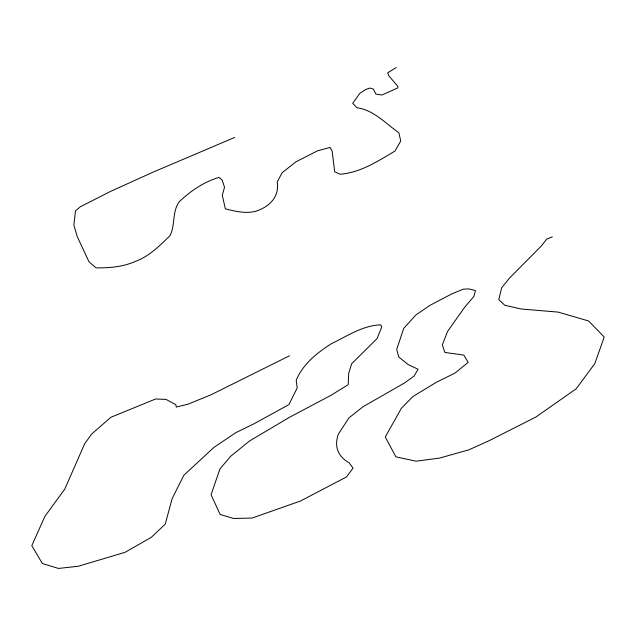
<?xml version="1.0" encoding="UTF-8"?>
<svg xmlns="http://www.w3.org/2000/svg" width="636" height="636" viewBox="0 0 636 636"><rect width="100%" height="100%" fill="white"/><g stroke="black" fill="none" stroke-linecap="round" stroke-linejoin="round"><path stroke-width="0.95" d="M396.236 67.559L387.626 72.83L388.866 75.827L398.001 86.576L397.778 87.911L381.998 95.018L375.94 94.096L373.324 89.064L369.929 88.054L365.803 89.453L359.745 93.436L352.686 103.334L357.114 107.754C373.92 110.171 385.647 123.487 398.883 132.805L400.744 140.977L395.02 150.994C378.038 161.194 360.525 172.571 340.236 174.24L334.727 171.871L332.072 150.843L330.068 147.433L317.539 150.835L296.058 161.743L282.09 172.777L277.232 181.991C279.625 197.128 269.012 207.121 255.481 211.351C245.401 213.791 235.153 211.359 225.359 208.815L222.274 195.204L224.54 187.286L222.179 180.091L218.951 177.42C204.108 181.84 190.347 191.039 179.217 201.779C171.935 211.915 175.457 224.834 170.05 235.63C159.556 245.846 149.07 256.515 134.959 261.571C122.756 266.969 109.273 267.995 96.084 267.875L89.008 261.809L77.25 236.608L73.848 225.072L75.509 210.842L80.367 206.756L110.521 191.404L153.196 172.102L234.692 137.44M289.539 355.77L211.057 394.773L188.057 404.17L176.275 407.08L175.902 404.711L166.036 399.424L155.645 398.979L110.879 417.272L91.504 434.197L84.628 443.888L64.777 489.06L44.91 516.353L31.8 545.664L42.35 563.504L58.512 568.441L78.323 566.247L125.006 552.334L151.217 537.404L165.241 524.128L172.157 498.584L183.852 475.259L213.871 447.426L235.71 432.719L253.716 423.942L288.959 404.575L297.171 387.992L296.233 380.241C302.951 363.983 316.919 353.012 331.284 343.75C347.057 336.166 362.759 325.457 380.71 324.829L381.775 326.952L377.053 338.606L351.708 363.681L348.711 373.165L348.186 384.677L331.038 395.266L289.523 417.288L249.574 440.955L230.884 456.084L219.913 468.963L211.08 494.752L220.128 514.445L233.643 518.483L252.015 518.07L300.383 501.057L346.548 476.913L353.044 468.112L349.116 462.777A103.461 44.663 -21 0 1 338.4 433.998L348.902 417.916L362.87 406.825L404.345 383.071L414.06 376.107L418.059 369.262L408.113 364.539L398.708 356.963L396.705 349.418L403.709 328.383L415.936 314.923L430.047 305.312L451.854 293.864L463.374 289.157L468.708 288.879L475.458 290.612L473.86 296.448L464.439 307.546L447.577 331.42L442.33 344.831L444.858 352.455L463.779 355.079L468.183 362.353L454.875 373.157L436.471 382.212L412.923 396.498L401.332 408.352L385.265 436.996L395.87 456.839L416.063 461.195L439.412 458.119L468.875 449.843L489.41 440.557L535.925 417.001L576.184 388.787L594.835 363.561L604.2 337L588.586 320.973L558.177 312.101L521.353 309.024L504.841 305.28L498.791 299.556L501.677 287.711L509.627 277.94L541.236 246.1L546.698 239.152L552.35 236.838"/></g></svg>
